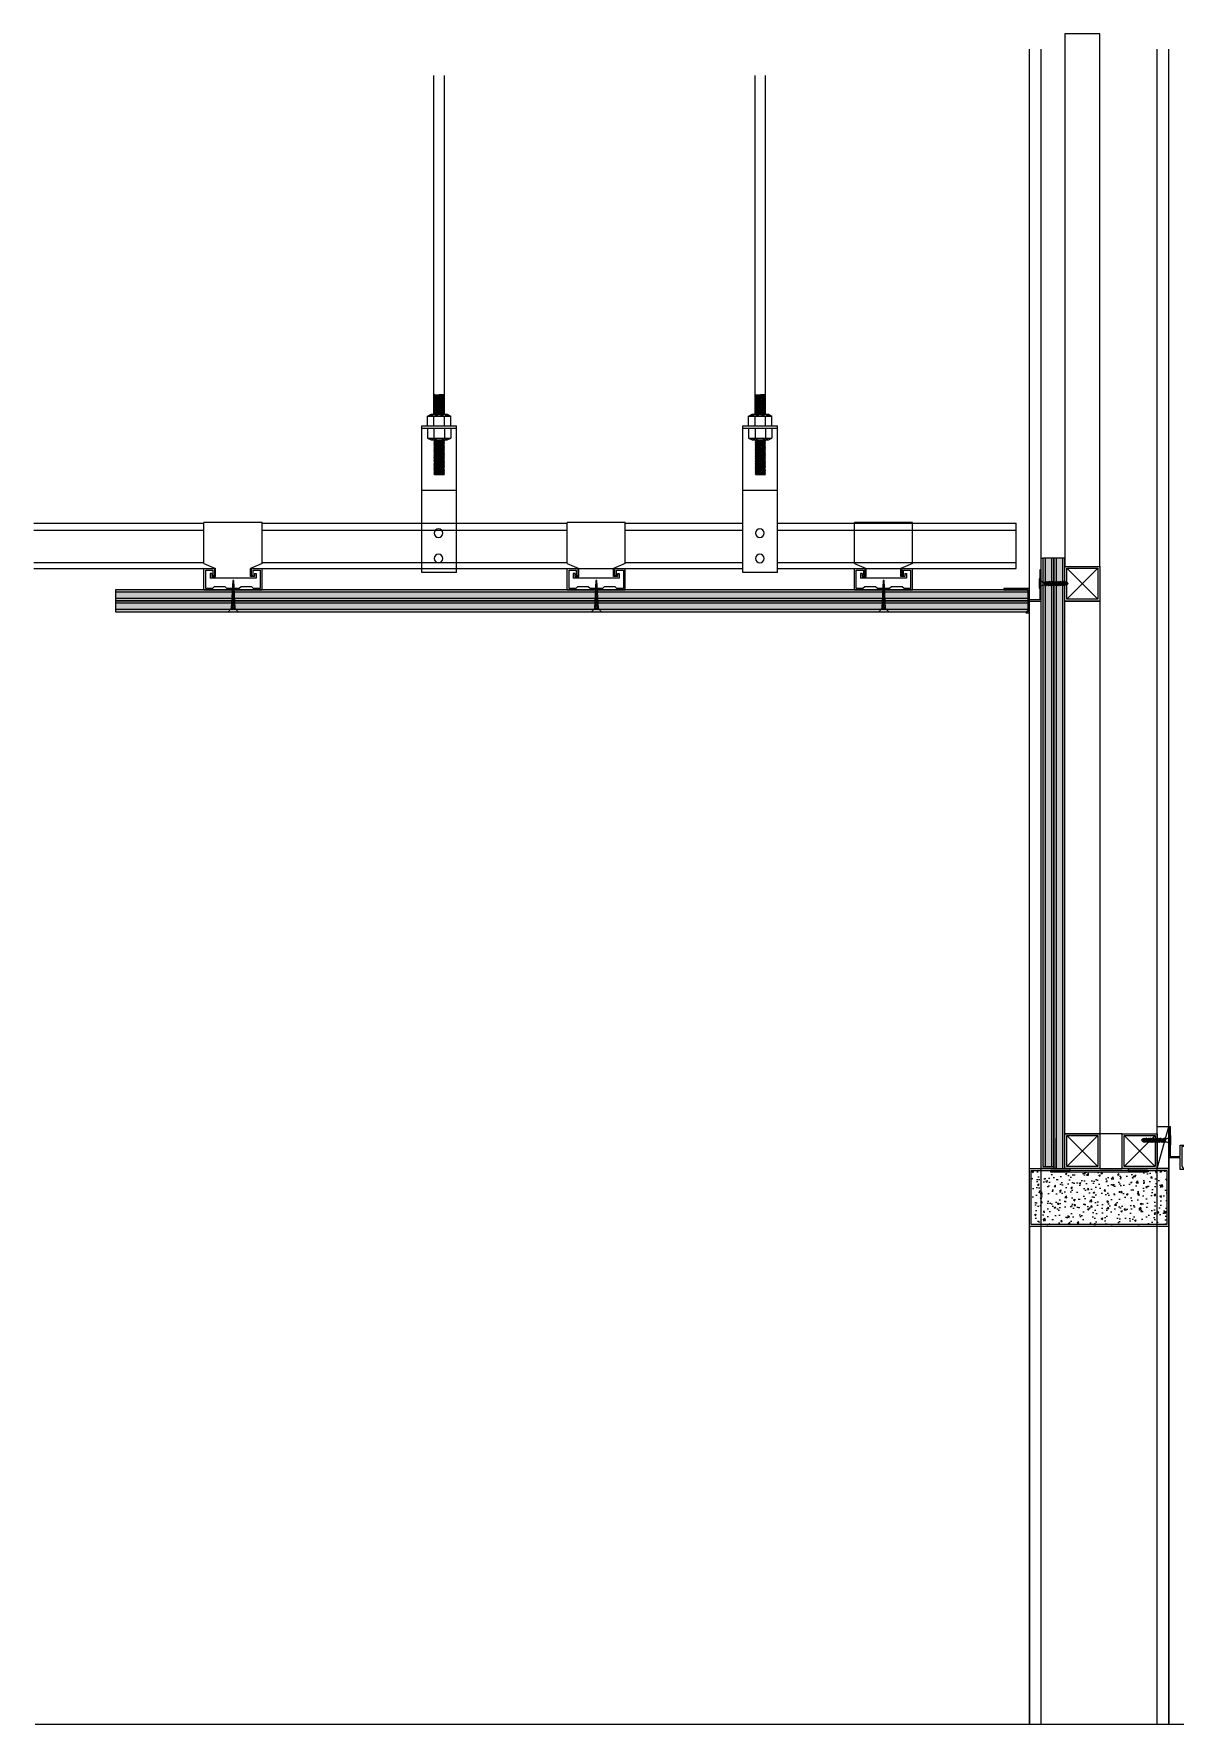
# Model space of a CAD drawing. Header units: millimetres. Extents: x -223175 to 287756, y -120611 to 352956.
# Drawn here: x 232868 to 233852, y 279592 to 281050 of the extents above; entities that cross this region are included whole.
import ezdxf

# ---------------------------------------------------------------- set-up
doc = ezdxf.new("R2010")
doc.units = ezdxf.units.MM
doc.header["$LTSCALE"] = 50
for name, color, linetype in [('DE-8', 8, 'Continuous'), ('DETAIL', 7, 'Continuous'), ('DETAIL-HAT', 252, 'Continuous'), ('f-steel', 4, 'Continuous'), ('I-F-WALL-FIN', 141, 'Continuous'), ('XREF1$0$CLNG-TEES', 4, 'Continuous')]:
    doc.layers.add(name, color=color, linetype=linetype)
doc.layers.add('Defpoint_ Grid Line_ 108', color=108, linetype='Continuous', plot=False)

# ---------------------------------------------------------------- blocks, each defined once
blk = doc.blocks.new('30X30')
at = {"layer": 'DETAIL', "color": 1}
for p, q in [((13.4, 13.4), (-13.4, -13.4)), ((-13.4, 13.4), (13.4, -13.4))]:
    blk.add_line(p, q, dxfattribs=at)
at = {"layer": 'DETAIL', "color": 4}
blk.add_lwpolyline([(15, -15), (-15, -15), (-15, 15), (15, 15)], close=True, dxfattribs=at)
at = {"layer": 'DETAIL', "color": 5}
blk.add_lwpolyline([(13.4, -13.4), (-13.4, -13.4), (-13.4, 13.4), (13.4, 13.4)], close=True, dxfattribs=at)
blk = doc.blocks.new('GYP - Metric3')
at = {"layer": 'DETAIL-HAT', "ltscale": 1.5}
h = blk.add_hatch(dxfattribs=at)
h.set_pattern_fill('AR-SAND', color=8, scale=4)
h.set_pattern_definition([(37.5, (0, 0), (-0.251973, 7.707295), [0, -6.08, 0, -6.8, 0, -6.5]), (7.5, (0, 0), (7.07911, 11.28858), [0, -3.28, 0, -5.48, 0, -2.1]), (-32.5, (-4.92, 0), (12.45657, 0.022636), [0, -2, 0, -7.2, 0, -9.4]), (-42.5, (-4.92, 0), (12.0245, 3.5107), [0, -1, 0, -4.72, 0, -5.4])])
h.paths.add_polyline_path([(0, 9.5), (786.8, 9.5), (786.8, 0), (0, 0)])
at = {"color": 0}
blk.add_lwpolyline([(0, 9.5), (786.8, 9.5), (786.8, 0), (0, 0)], close=True, dxfattribs=at)
at = {"layer": 'DETAIL-HAT'}
for p, q in [((0, 7.5), (786.8, 7.5)), ((0, 2), (786.8, 2))]:
    blk.add_line(p, q, dxfattribs=at)
blk = doc.blocks.new('A$C39A8373D')
at = {"layer": 'XREF1$0$CLNG-TEES', "color": 253}
for p, q in [((4.4, 11), (4.6, 8.6)), ((5.4, 8.4), (5.3, 11.2)), ((8.5, 8.4), (8.3, 11.2)), ((11.6, 8.4), (11.4, 11.2)), ((14.7, 8.4), (14.5, 11.2)), ((17.8, 8.4), (17.6, 11.2)), ((20.8, 8.4), (20.7, 11.2))]:
    blk.add_line(p, q, dxfattribs=at)
for points in [[(0, 13.8), (0, 5.8), (0.4, 5.8), (0.4, 13.8), (0, 13.8), (0.4, 13.8)], [(5.2, 11), (4.5, 11)], [(5.5, 8.6), (6.2, 8.6), (6.8, 11), (7, 8.6), (6.4, 8), (6.2, 8.6)], [(7.7, 8.6), (7, 8.6), (7.6, 11), (7.3, 11.6), (6.8, 11), (6.1, 11)], [(8.3, 11), (7.6, 11)], [(8.6, 8.6), (9.3, 8.6), (9.9, 11), (10.1, 8.6), (9.5, 8), (9.3, 8.6)], [(10.8, 8.6), (10.1, 8.6), (10.7, 11), (10.4, 11.6), (9.9, 11), (9.2, 11)], [(11.4, 11), (10.7, 11)], [(11.6, 8.6), (12.4, 8.6), (13, 11), (13.1, 8.6), (12.6, 8), (12.4, 8.6)], [(13.9, 8.6), (13.1, 8.6), (13.7, 11), (13.5, 11.6), (13, 11), (12.2, 11)], [(14.5, 11), (13.7, 11)], [(14.7, 8.6), (15.4, 8.6), (16, 11), (16.2, 8.6), (15.7, 8), (15.4, 8.6)], [(16.9, 8.6), (16.2, 8.6), (16.8, 11), (16.6, 11.6), (16, 11), (15.3, 11)], [(17.5, 11), (16.8, 11)], [(17.8, 8.6), (18.5, 8.6), (19.1, 11), (19.3, 8.6), (18.8, 8), (18.5, 8.6)], [(20, 8.6), (19.3, 8.6), (19.9, 11), (19.7, 11.6), (19.1, 11), (18.4, 11)], [(20.6, 11), (19.9, 11)], [(20.9, 8.6), (21.6, 8.6), (22.2, 11), (22.4, 8.6), (21.8, 8), (21.6, 8.6)], [(23.5, 8.6), (22.4, 8.6), (23, 11), (22.7, 11.6), (22.2, 11), (21.5, 11)]]:
    blk.add_lwpolyline(points, dxfattribs=at)
for points in [[(4.6, 8.6), (4.9, 7.8), (5.4, 8.4), (6.1, 11), (5.9, 11.8), (5.3, 11.2)], [(7.7, 8.6), (7.9, 7.8), (8.5, 8.4), (9.2, 11), (8.9, 11.8), (8.3, 11.2)], [(10.8, 8.6), (11, 7.8), (11.6, 8.4), (12.2, 11), (12, 11.8), (11.4, 11.2)], [(13.9, 8.6), (14.1, 7.8), (14.7, 8.4), (15.3, 11), (15.1, 11.8), (14.5, 11.2)], [(16.9, 8.6), (17.2, 7.8), (17.8, 8.4), (18.4, 11), (18.2, 11.8), (17.6, 11.2)], [(20, 8.6), (20.3, 7.8), (20.8, 8.4), (21.5, 11), (21.3, 11.8), (20.7, 11.2)], [(23, 11), (23.7, 11), (25, 9.8), (23.5, 8.6)]]:
    blk.add_lwpolyline(points, close=True, dxfattribs=at)
for centre, radius, start, end in [((4.4, 15.3), 4.29, 200.3404, 271.0651), ((4.4, 4.3), 4.3, 87.5769, 159.5733)]:
    blk.add_arc(centre, radius, start, end, dxfattribs=at)
blk = doc.blocks.new('A$C7B74687E')
at = {"layer": 'XREF1$0$CLNG-TEES'}
blk.add_lwpolyline([(19, -0.2), (22, -0.2), (22, 10), (32, 10), (32, 37), (30.8, 37), (30.8, 11.2), (22, 11.2), (22, 21), (0, 21), (0, 19.8), (20.8, 19.8), (20.8, 2.8), (19, -0.2)], dxfattribs=at)
blk.add_blockref('A$C39A8373D', (30.4, 15.3), dxfattribs=at)
blk = doc.blocks.new('YTETYYYY')
at = {"layer": 'DE-8'}
for p, q in [((-1.8, 2.8), (1.8, 2.8)), ((-1.7, 2.9), (1.7, 2.9))]:
    blk.add_line(p, q, dxfattribs=at)
at = {"layer": 'DE-8', "linetype": 'Continuous'}
blk.add_lwpolyline([(-4.3, 0), (4.3, 0), (1.7, 2.8), (0.4, 26.9), (-0.4, 26.9), (-1.7, 2.8)], close=True, dxfattribs=at)
at = {"layer": 'DE-8'}
for centre, radius, start, end in [((1.6, 11.6), 4.16, 98.3874, 129.9264), ((1.6, 11.1), 4.16, 98.0046, 130.4514), ((1.6, 12.9), 4.16, 99.4364, 128.5115), ((1.6, 13.4), 5.41, 98.2925, 117.2127), ((1.6, 13.4), 4.16, 99.8202, 128.0024), ((1.6, 13.4), 7.16, 97.0532, 109.2736), ((1.6, 13.4), 5.91, 98.2925, 114.4007), ((1.6, 13.4), 7.66, 97.0532, 107.7314), ((1.6, 13.4), 9.41, 96.1386, 103.6977), ((1.6, 13.4), 8.91, 96.3018, 104.6796), ((1.6, 13.4), 11.2, 95.6826, 100.9801), ((1.6, 13.4), 10.7, 95.7976, 101.6621), ((1.6, 1.3), 4.16, 90.3693, 142.2372), ((1.6, 0.8), 4.16, 89.9874, 142.9158), ((1.6, 3), 4.16, 91.7355, 139.8976), ((1.6, 2.5), 4.16, 91.354, 140.538), ((1.6, 4.8), 4.16, 93.121, 137.647), ((1.6, 4.3), 4.16, 92.7396, 138.2554), ((1.6, 6.6), 4.16, 94.5062, 135.5005), ((1.6, 6.1), 4.16, 94.1248, 136.0821), ((1.6, 8.3), 4.16, 95.8118, 133.5593), ((1.6, 7.8), 4.16, 95.4301, 134.1192), ((1.6, 10), 4.16, 97.1388, 131.6574), ((1.6, 9.5), 4.16, 96.7566, 132.1983), ((1.6, -0.4), 4.16, 89.5054, 127.9517), ((1.6, -0.9), 4.16, 88.9012, 114.9715)]:
    blk.add_arc(centre, radius, start, end, dxfattribs=at)
blk = doc.blocks.new('G$CD9A0BA59')
at = {"layer": 'f-steel', "color": 251}
for p, q in [((216.1, 170.3), (216.1, 462.5)), ((225.1, 170.3), (225.1, 462.5)), ((492.9, 170.3), (492.9, 462.5)), ((501.9, 170.3), (501.9, 462.5)), ((216.8, 186.8), (216.1, 187.5)), ((216.1, 187.5), (225.1, 186.8)), ((216.1, 186), (216.8, 186.8)), ((216.8, 185.3), (216.1, 186)), ((216.1, 186), (225.1, 185.3)), ((216.1, 184.5), (216.8, 185.3)), ((216.8, 183.8), (216.1, 184.5)), ((216.1, 184.5), (225.1, 183.8)), ((216.1, 183), (216.8, 183.8)), ((216.8, 182.3), (216.1, 183)), ((216.1, 183), (225.1, 182.3)), ((216.1, 181.5), (216.8, 182.3)), ((216.8, 180.8), (216.1, 181.5)), ((216.1, 181.5), (225.1, 180.8)), ((216.1, 180), (216.8, 180.8)), ((216.8, 179.3), (216.1, 180)), ((216.1, 180), (225.1, 179.3)), ((216.1, 178.5), (216.8, 179.3)), ((216.8, 177.8), (216.1, 178.5)), ((216.1, 178.5), (225.1, 177.8)), ((216.1, 177), (216.8, 177.8)), ((216.8, 176.3), (216.1, 177)), ((216.1, 177), (225.1, 176.3)), ((216.1, 175.5), (216.8, 176.3)), ((216.8, 174.8), (216.1, 175.5)), ((216.1, 175.5), (225.1, 174.8)), ((216.8, 186.8), (224.3, 186)), ((216.8, 185.3), (224.3, 184.5)), ((216.8, 183.8), (224.3, 183)), ((216.8, 182.3), (224.3, 181.5)), ((216.8, 180.8), (224.3, 180)), ((216.8, 179.3), (224.3, 178.5)), ((216.8, 177.8), (224.3, 177)), ((216.8, 176.3), (224.3, 175.5)), ((224.3, 187.5), (225.1, 186.8)), ((225.1, 186.8), (224.3, 186)), ((224.3, 186), (225.1, 185.3)), ((225.1, 185.3), (224.3, 184.5)), ((224.3, 184.5), (225.1, 183.8)), ((225.1, 183.8), (224.3, 183)), ((224.3, 183), (225.1, 182.3)), ((225.1, 182.3), (224.3, 181.5)), ((224.3, 181.5), (225.1, 180.8)), ((225.1, 180.8), (224.3, 180)), ((224.3, 180), (225.1, 179.3)), ((225.1, 179.3), (224.3, 178.5)), ((224.3, 178.5), (225.1, 177.8)), ((225.1, 177.8), (224.3, 177)), ((224.3, 177), (225.1, 176.3)), ((225.1, 176.3), (224.3, 175.5)), ((224.3, 175.5), (225.1, 174.8)), ((493.7, 186.8), (492.9, 187.5)), ((492.9, 187.5), (501.9, 186.8)), ((492.9, 186), (493.7, 186.8)), ((493.7, 185.3), (492.9, 186)), ((492.9, 186), (501.9, 185.3)), ((492.9, 184.5), (493.7, 185.3)), ((493.7, 183.8), (492.9, 184.5)), ((492.9, 184.5), (501.9, 183.8)), ((492.9, 183), (493.7, 183.8)), ((493.7, 182.3), (492.9, 183)), ((492.9, 183), (501.9, 182.3)), ((492.9, 181.5), (493.7, 182.3)), ((493.7, 180.8), (492.9, 181.5)), ((492.9, 181.5), (501.9, 180.8)), ((492.9, 180), (493.7, 180.8)), ((493.7, 179.3), (492.9, 180)), ((492.9, 180), (501.9, 179.3)), ((492.9, 178.5), (493.7, 179.3)), ((493.7, 177.8), (492.9, 178.5)), ((492.9, 178.5), (501.9, 177.8)), ((492.9, 177), (493.7, 177.8)), ((493.7, 176.3), (492.9, 177)), ((492.9, 177), (501.9, 176.3)), ((492.9, 175.5), (493.7, 176.3)), ((493.7, 174.8), (492.9, 175.5)), ((492.9, 175.5), (501.9, 174.8)), ((493.7, 186.8), (501.2, 186)), ((493.7, 185.3), (501.2, 184.5)), ((493.7, 183.8), (501.2, 183)), ((493.7, 182.3), (501.2, 181.5)), ((493.7, 180.8), (501.2, 180)), ((493.7, 179.3), (501.2, 178.5)), ((493.7, 177.8), (501.2, 177)), ((493.7, 176.3), (501.2, 175.5)), ((501.2, 187.5), (501.9, 186.8)), ((501.9, 186.8), (501.2, 186)), ((501.2, 186), (501.9, 185.3)), ((501.9, 185.3), (501.2, 184.5)), ((501.2, 184.5), (501.9, 183.8)), ((501.9, 183.8), (501.2, 183)), ((501.2, 183), (501.9, 182.3)), ((501.9, 182.3), (501.2, 181.5)), ((501.2, 181.5), (501.9, 180.8)), ((501.9, 180.8), (501.2, 180)), ((501.2, 180), (501.9, 179.3)), ((501.9, 179.3), (501.2, 178.5)), ((501.2, 178.5), (501.9, 177.8)), ((501.9, 177.8), (501.2, 177)), ((501.2, 177), (501.9, 176.3)), ((501.9, 176.3), (501.2, 175.5)), ((501.2, 175.5), (501.9, 174.8)), ((213.6, 170.3), (210.6, 168.8)), ((230.6, 168.8), (210.6, 168.8)), ((210.6, 160.3), (210.6, 168.8)), ((227.6, 170.3), (213.6, 170.3)), ((216.1, 174), (216.8, 174.8)), ((216.8, 173.3), (216.1, 174)), ((216.1, 174), (225.1, 173.3)), ((216.1, 172.5), (216.8, 173.3)), ((216.8, 171.8), (216.1, 172.5)), ((216.1, 172.5), (225.1, 171.8)), ((216.1, 171), (216.8, 171.8)), ((216.8, 170.3), (216.1, 171)), ((216.1, 171), (223.6, 170.3)), ((216.1, 160.3), (216.1, 168.8)), ((216.8, 174.8), (224.3, 174)), ((216.8, 173.3), (224.3, 172.5)), ((216.8, 171.8), (224.3, 171)), ((225.1, 174.8), (224.3, 174)), ((224.3, 174), (225.1, 173.3)), ((225.1, 173.3), (224.3, 172.5)), ((224.3, 172.5), (225.1, 171.8)), ((225.1, 171.8), (224.3, 171)), ((224.3, 171), (225.1, 170.3)), ((225.1, 160.3), (225.1, 168.8)), ((230.6, 168.8), (227.6, 170.3)), ((230.6, 160.3), (230.6, 168.8)), ((490.4, 170.3), (487.4, 168.8)), ((507.4, 168.8), (487.4, 168.8)), ((487.4, 160.3), (487.4, 168.8)), ((504.4, 170.3), (490.4, 170.3)), ((492.9, 174), (493.7, 174.8)), ((493.7, 173.3), (492.9, 174)), ((492.9, 174), (501.9, 173.3)), ((492.9, 172.5), (493.7, 173.3)), ((493.7, 171.8), (492.9, 172.5)), ((492.9, 172.5), (501.9, 171.8)), ((492.9, 171), (493.7, 171.8)), ((493.7, 170.3), (492.9, 171)), ((492.9, 171), (500.4, 170.3)), ((492.9, 160.3), (492.9, 168.8)), ((493.7, 174.8), (501.2, 174)), ((493.7, 173.3), (501.2, 172.5)), ((493.7, 171.8), (501.2, 171)), ((501.9, 174.8), (501.2, 174)), ((501.2, 174), (501.9, 173.3)), ((501.9, 173.3), (501.2, 172.5)), ((501.2, 172.5), (501.9, 171.8)), ((501.9, 171.8), (501.2, 171)), ((501.2, 171), (501.9, 170.3)), ((501.9, 160.3), (501.9, 168.8)), ((507.4, 168.8), (504.4, 170.3)), ((507.4, 160.3), (507.4, 168.8)), ((205.6, 33.8), (205.6, 160.3)), ((235.6, 160.3), (205.6, 160.3)), ((235.6, 158.3), (205.6, 158.3)), ((210.6, 158.3), (210.6, 149.8)), ((230.6, 149.8), (210.6, 149.8)), ((213.6, 148.3), (210.6, 149.8)), ((227.6, 148.3), (213.6, 148.3)), ((216.1, 158.3), (216.1, 149.8)), ((216.8, 147.5), (216.1, 148.3)), ((216.1, 146.8), (216.8, 147.5)), ((225.1, 146), (216.1, 146.8)), ((216.8, 146), (216.1, 146.8)), ((216.1, 145.3), (216.8, 146)), ((224.3, 146.8), (216.8, 147.5)), ((224.3, 145.3), (216.8, 146)), ((225.1, 147.5), (217.6, 148.3)), ((224.3, 148.3), (225.1, 147.5)), ((225.1, 147.5), (224.3, 146.8)), ((224.3, 146.8), (225.1, 146)), ((225.1, 146), (224.3, 145.3)), ((225.1, 158.3), (225.1, 149.8)), ((230.6, 149.8), (227.6, 148.3)), ((230.6, 158.3), (230.6, 149.8)), ((235.6, 33.8), (235.6, 160.3)), ((482.4, 33.8), (482.4, 160.3)), ((512.4, 160.3), (482.4, 160.3)), ((512.4, 158.3), (482.4, 158.3)), ((487.4, 158.3), (487.4, 149.8)), ((507.4, 149.8), (487.4, 149.8)), ((490.4, 148.3), (487.4, 149.8)), ((504.4, 148.3), (490.4, 148.3)), ((492.9, 158.3), (492.9, 149.8)), ((493.7, 147.5), (492.9, 148.3)), ((492.9, 146.8), (493.7, 147.5)), ((501.9, 146), (492.9, 146.8)), ((493.7, 146), (492.9, 146.8)), ((492.9, 145.3), (493.7, 146)), ((501.2, 146.8), (493.7, 147.5)), ((501.2, 145.3), (493.7, 146)), ((501.9, 147.5), (494.4, 148.3)), ((501.2, 148.3), (501.9, 147.5)), ((501.9, 147.5), (501.2, 146.8)), ((501.2, 146.8), (501.9, 146)), ((501.9, 146), (501.2, 145.3)), ((501.9, 158.3), (501.9, 149.8)), ((507.4, 149.8), (504.4, 148.3)), ((507.4, 158.3), (507.4, 149.8)), ((512.4, 33.8), (512.4, 160.3)), ((205.6, 33.8), (205.6, 140.7)), ((225.1, 144.5), (216.1, 145.3)), ((216.8, 144.5), (216.1, 145.3)), ((216.1, 143.8), (216.8, 144.5)), ((225.1, 143), (216.1, 143.8)), ((216.8, 143), (216.1, 143.8)), ((216.1, 142.3), (216.8, 143)), ((225.1, 141.5), (216.1, 142.3)), ((216.8, 141.5), (216.1, 142.3)), ((216.1, 140.8), (216.8, 141.5)), ((225.1, 140), (216.1, 140.8)), ((216.8, 140), (216.1, 140.8)), ((216.1, 139.3), (216.8, 140)), ((225.1, 138.5), (216.1, 139.3)), ((216.8, 138.5), (216.1, 139.3)), ((216.1, 137.8), (216.8, 138.5)), ((225.1, 137), (216.1, 137.8)), ((216.8, 137), (216.1, 137.8)), ((216.1, 136.3), (216.8, 137)), ((225.1, 135.5), (216.1, 136.3)), ((216.8, 135.5), (216.1, 136.3)), ((216.1, 134.8), (216.8, 135.5)), ((216.8, 134), (216.1, 134.8)), ((225.1, 134), (216.1, 134.8)), ((216.1, 133.3), (216.8, 134)), ((225.1, 132.5), (216.1, 133.3)), ((216.8, 132.5), (216.1, 133.3)), ((216.1, 131.8), (216.8, 132.5)), ((225.1, 131), (216.1, 131.8)), ((216.8, 131), (216.1, 131.8)), ((224.3, 143.8), (216.8, 144.5)), ((224.3, 142.3), (216.8, 143)), ((224.3, 140.8), (216.8, 141.5)), ((224.3, 139.3), (216.8, 140)), ((224.3, 137.8), (216.8, 138.5)), ((224.3, 136.3), (216.8, 137)), ((224.3, 134.8), (216.8, 135.5)), ((224.3, 133.3), (216.8, 134)), ((224.3, 131.8), (216.8, 132.5)), ((224.3, 145.3), (225.1, 144.5)), ((225.1, 144.5), (224.3, 143.8)), ((224.3, 143.8), (225.1, 143)), ((225.1, 143), (224.3, 142.3)), ((224.3, 142.3), (225.1, 141.5)), ((225.1, 141.5), (224.3, 140.8)), ((224.3, 140.8), (225.1, 140)), ((225.1, 140), (224.3, 139.3)), ((224.3, 139.3), (225.1, 138.5)), ((225.1, 138.5), (224.3, 137.8)), ((224.3, 137.8), (225.1, 137)), ((225.1, 137), (224.3, 136.3)), ((224.3, 136.3), (225.1, 135.5)), ((225.1, 135.5), (224.3, 134.8)), ((224.3, 134.8), (225.1, 134)), ((225.1, 134), (224.3, 133.3)), ((224.3, 133.3), (225.1, 132.5)), ((225.1, 132.5), (224.3, 131.8)), ((224.3, 131.8), (225.1, 131)), ((235.6, 33.8), (235.6, 140.7)), ((482.4, 33.8), (482.4, 140.7)), ((501.9, 144.5), (492.9, 145.3)), ((493.7, 144.5), (492.9, 145.3)), ((492.9, 143.8), (493.7, 144.5)), ((501.9, 143), (492.9, 143.8)), ((493.7, 143), (492.9, 143.8)), ((492.9, 142.3), (493.7, 143)), ((501.9, 141.5), (492.9, 142.3)), ((493.7, 141.5), (492.9, 142.3)), ((492.9, 140.8), (493.7, 141.5)), ((501.9, 140), (492.9, 140.8)), ((493.7, 140), (492.9, 140.8)), ((492.9, 139.3), (493.7, 140)), ((501.9, 138.5), (492.9, 139.3)), ((493.7, 138.5), (492.9, 139.3)), ((492.9, 137.8), (493.7, 138.5)), ((501.9, 137), (492.9, 137.8)), ((493.7, 137), (492.9, 137.8)), ((492.9, 136.3), (493.7, 137)), ((501.9, 135.5), (492.9, 136.3)), ((493.7, 135.5), (492.9, 136.3)), ((492.9, 134.8), (493.7, 135.5)), ((493.7, 134), (492.9, 134.8)), ((501.9, 134), (492.9, 134.8)), ((492.9, 133.3), (493.7, 134)), ((501.9, 132.5), (492.9, 133.3)), ((493.7, 132.5), (492.9, 133.3)), ((492.9, 131.8), (493.7, 132.5)), ((501.9, 131), (492.9, 131.8)), ((493.7, 131), (492.9, 131.8)), ((501.2, 143.8), (493.7, 144.5)), ((501.2, 142.3), (493.7, 143)), ((501.2, 140.8), (493.7, 141.5)), ((501.2, 139.3), (493.7, 140)), ((501.2, 137.8), (493.7, 138.5)), ((501.2, 136.3), (493.7, 137)), ((501.2, 134.8), (493.7, 135.5)), ((501.2, 133.3), (493.7, 134)), ((501.2, 131.8), (493.7, 132.5)), ((501.2, 145.3), (501.9, 144.5)), ((501.9, 144.5), (501.2, 143.8)), ((501.2, 143.8), (501.9, 143)), ((501.9, 143), (501.2, 142.3)), ((501.2, 142.3), (501.9, 141.5)), ((501.9, 141.5), (501.2, 140.8)), ((501.2, 140.8), (501.9, 140)), ((501.9, 140), (501.2, 139.3)), ((501.2, 139.3), (501.9, 138.5)), ((501.9, 138.5), (501.2, 137.8)), ((501.2, 137.8), (501.9, 137)), ((501.9, 137), (501.2, 136.3)), ((501.2, 136.3), (501.9, 135.5)), ((501.9, 135.5), (501.2, 134.8)), ((501.2, 134.8), (501.9, 134)), ((501.9, 134), (501.2, 133.3)), ((501.2, 133.3), (501.9, 132.5)), ((501.9, 132.5), (501.2, 131.8)), ((501.2, 131.8), (501.9, 131)), ((512.4, 33.8), (512.4, 140.7)), ((216.1, 130.3), (216.8, 131)), ((225.1, 129.5), (216.1, 130.3)), ((216.8, 129.5), (216.1, 130.3)), ((216.1, 128.8), (216.8, 129.5)), ((225.1, 128), (216.1, 128.8)), ((216.8, 128), (216.1, 128.8)), ((216.1, 127.3), (216.8, 128)), ((225.1, 126.5), (216.1, 127.3)), ((216.8, 126.5), (216.1, 127.3)), ((216.1, 125.8), (216.8, 126.5)), ((225.1, 125), (216.1, 125.8)), ((216.8, 125), (216.1, 125.8)), ((216.1, 124.3), (216.8, 125)), ((225.1, 123.5), (216.1, 124.3)), ((216.8, 123.5), (216.1, 124.3)), ((216.1, 122.8), (216.8, 123.5)), ((225.1, 122), (216.1, 122.8)), ((216.8, 122), (216.1, 122.8)), ((216.1, 121.3), (216.8, 122)), ((225.1, 120.5), (216.1, 121.3)), ((216.8, 120.5), (216.1, 121.3)), ((216.1, 119.8), (216.8, 120.5)), ((225.1, 119), (216.1, 119.8)), ((216.8, 119), (216.1, 119.8)), ((216.1, 118.3), (216.8, 119)), ((224.3, 118.3), (216.1, 118.3)), ((224.3, 130.3), (216.8, 131)), ((224.3, 128.8), (216.8, 129.5)), ((224.3, 127.3), (216.8, 128)), ((224.3, 125.8), (216.8, 126.5)), ((224.3, 124.3), (216.8, 125)), ((224.3, 122.8), (216.8, 123.5)), ((224.3, 121.3), (216.8, 122)), ((224.3, 119.8), (216.8, 120.5)), ((224.3, 118.3), (216.8, 119)), ((225.1, 131), (224.3, 130.3)), ((224.3, 130.3), (225.1, 129.5)), ((225.1, 129.5), (224.3, 128.8)), ((224.3, 128.8), (225.1, 128)), ((225.1, 128), (224.3, 127.3)), ((224.3, 127.3), (225.1, 126.5)), ((225.1, 126.5), (224.3, 125.8)), ((224.3, 125.8), (225.1, 125)), ((225.1, 125), (224.3, 124.3)), ((224.3, 124.3), (225.1, 123.5)), ((225.1, 123.5), (224.3, 122.8)), ((224.3, 122.8), (225.1, 122)), ((225.1, 122), (224.3, 121.3)), ((224.3, 121.3), (225.1, 120.5)), ((225.1, 120.5), (224.3, 119.8)), ((224.3, 119.8), (225.1, 119)), ((225.1, 119), (224.3, 118.3)), ((492.9, 130.3), (493.7, 131)), ((501.9, 129.5), (492.9, 130.3)), ((493.7, 129.5), (492.9, 130.3)), ((492.9, 128.8), (493.7, 129.5)), ((501.9, 128), (492.9, 128.8)), ((493.7, 128), (492.9, 128.8)), ((492.9, 127.3), (493.7, 128)), ((501.9, 126.5), (492.9, 127.3)), ((493.7, 126.5), (492.9, 127.3)), ((492.9, 125.8), (493.7, 126.5)), ((501.9, 125), (492.9, 125.8)), ((493.7, 125), (492.9, 125.8)), ((492.9, 124.3), (493.7, 125)), ((501.9, 123.5), (492.9, 124.3)), ((493.7, 123.5), (492.9, 124.3)), ((492.9, 122.8), (493.7, 123.5)), ((501.9, 122), (492.9, 122.8)), ((493.7, 122), (492.9, 122.8)), ((492.9, 121.3), (493.7, 122)), ((501.9, 120.5), (492.9, 121.3)), ((493.7, 120.5), (492.9, 121.3)), ((492.9, 119.8), (493.7, 120.5)), ((501.9, 119), (492.9, 119.8)), ((493.7, 119), (492.9, 119.8)), ((492.9, 118.3), (493.7, 119)), ((501.2, 118.3), (492.9, 118.3)), ((501.2, 130.3), (493.7, 131)), ((501.2, 128.8), (493.7, 129.5)), ((501.2, 127.3), (493.7, 128)), ((501.2, 125.8), (493.7, 126.5)), ((501.2, 124.3), (493.7, 125)), ((501.2, 122.8), (493.7, 123.5)), ((501.2, 121.3), (493.7, 122)), ((501.2, 119.8), (493.7, 120.5)), ((501.2, 118.3), (493.7, 119)), ((501.9, 131), (501.2, 130.3)), ((501.2, 130.3), (501.9, 129.5)), ((501.9, 129.5), (501.2, 128.8)), ((501.2, 128.8), (501.9, 128)), ((501.9, 128), (501.2, 127.3)), ((501.2, 127.3), (501.9, 126.5)), ((501.9, 126.5), (501.2, 125.8)), ((501.2, 125.8), (501.9, 125)), ((501.9, 125), (501.2, 124.3)), ((501.2, 124.3), (501.9, 123.5)), ((501.9, 123.5), (501.2, 122.8)), ((501.2, 122.8), (501.9, 122)), ((501.9, 122), (501.2, 121.3)), ((501.2, 121.3), (501.9, 120.5)), ((501.9, 120.5), (501.2, 119.8)), ((501.2, 119.8), (501.9, 119)), ((501.9, 119), (501.2, 118.3)), ((235.6, 104.8), (205.6, 104.8)), ((235.6, 104.8), (205.6, 104.8)), ((512.4, 104.8), (482.4, 104.8)), ((512.4, 104.8), (482.4, 104.8)), ((205.6, 76.4), (0, 76.4)), ((89.4, 77), (139.4, 77)), ((89.4, 41.6), (89.4, 77)), ((139.4, 41.6), (139.4, 77)), ((337, 76.4), (235.6, 76.4)), ((337, 77), (387, 77)), ((337, 41.6), (337, 77)), ((387, 41.6), (387, 77)), ((650.1, 76.4), (387, 76.4)), ((650.1, 77), (700.1, 77)), ((650.1, 41.6), (650.1, 77)), ((700.1, 41.6), (700.1, 77)), ((846.8, 76.4), (700.1, 76.4)), ((205.6, 70.4), (0, 70.4)), ((337, 70.4), (235.6, 70.4)), ((650.1, 70.4), (387, 70.4)), ((846.8, 70.4), (700.1, 70.4)), ((205.6, 42.4), (0, 42.4)), ((205.6, 37.4), (0, 37.4)), ((89.4, 41.6), (99.4, 37.4)), ((89.4, 19), (89.4, 37.4)), ((94.5, 33), (94.5, 28.9)), ((96, 33), (94.5, 33)), ((96, 33), (96, 30.4)), ((96, 30.4), (99.4, 30.4)), ((99.4, 30.4), (99.4, 37.4)), ((139.4, 41.6), (129.4, 37.4)), ((129.4, 30.4), (129.4, 37.4)), ((132.7, 30.4), (129.4, 30.4)), ((132.7, 33), (132.7, 30.4)), ((132.7, 33), (134.2, 33)), ((134.2, 33), (134.2, 28.9)), ((139.4, 19), (139.4, 37.4)), ((205.6, 33.8), (235.6, 33.8)), ((337, 42.4), (235.6, 42.4)), ((659.3, 37.4), (235.6, 37.4)), ((337, 41.6), (347, 37.4)), ((337, 19), (337, 37.4)), ((342.1, 33), (342.1, 28.9)), ((343.6, 33), (342.1, 33)), ((343.6, 33), (343.6, 30.4)), ((343.6, 30.4), (347, 30.4)), ((347, 30.4), (347, 37.4)), ((387, 41.6), (377, 37.4)), ((377, 30.4), (377, 37.4)), ((380.3, 30.4), (377, 30.4)), ((380.3, 33), (380.3, 30.4)), ((380.3, 33), (381.8, 33)), ((381.8, 33), (381.8, 28.9)), ((650.1, 42.4), (387, 42.4)), ((387, 19), (387, 37.4)), ((482.4, 33.8), (512.4, 33.8)), ((650.1, 41.6), (660.1, 37.4)), ((650.1, 19), (650.1, 37.4)), ((655.2, 33), (655.2, 28.9)), ((656.7, 33), (655.2, 33)), ((656.7, 33), (656.7, 30.4)), ((656.7, 30.4), (660.1, 30.4)), ((660.1, 30.4), (660.1, 37.4)), ((700.1, 41.6), (690.1, 37.4)), ((690.1, 30.4), (690.1, 37.4)), ((693.4, 30.4), (690.1, 30.4)), ((846.8, 37.4), (690.8, 37.4)), ((693.4, 33), (693.4, 30.4)), ((693.4, 33), (694.9, 33)), ((694.9, 33), (694.9, 28.9)), ((846.8, 42.4), (700.1, 42.4)), ((700.1, 19), (700.1, 37.4)), ((94.5, 28.9), (134.2, 28.9)), ((342.1, 28.9), (381.8, 28.9)), ((655.2, 28.9), (694.9, 28.9))]:
    blk.add_line(p, q, dxfattribs=at)
for points in [[(0, 37.4), (0, 76.4)], [(98.6, 37.4), (98.6, 31.4), (97, 31.4), (97, 35.8), (91, 35.8), (91, 20), (96.6, 20), (98.2, 21.6), (107.5, 21.6), (109.1, 20), (119.6, 20), (121.2, 21.6), (130.5, 21.6), (132.1, 20), (137.8, 20), (137.8, 35.8), (131.7, 35.8), (131.7, 31.4), (130.1, 31.4), (130.1, 37.4)], [(346.2, 37.4), (346.2, 31.4), (344.6, 31.4), (344.6, 35.8), (338.6, 35.8), (338.6, 20), (344.2, 20), (345.8, 21.6), (355.1, 21.6), (356.7, 20), (367.2, 20), (368.8, 21.6), (378.1, 21.6), (379.7, 20), (385.4, 20), (385.4, 35.8), (379.3, 35.8), (379.3, 31.4), (377.7, 31.4), (377.7, 37.4)], [(659.3, 37.4), (659.3, 31.4), (657.7, 31.4), (657.7, 35.8), (651.7, 35.8), (651.7, 20), (657.3, 20), (658.9, 21.6), (668.2, 21.6), (669.8, 20), (680.3, 20), (681.9, 21.6), (691.2, 21.6), (692.8, 20), (698.5, 20), (698.5, 35.8), (692.4, 35.8), (692.4, 31.4), (690.8, 31.4), (690.8, 37.4)], [(139.4, 19), (89.4, 19)], [(387, 19), (337, 19), (337, 19)], [(700.1, 19), (650.1, 19), (650.1, 19)]]:
    blk.add_lwpolyline(points, dxfattribs=at)
for centre in [(221, 67.8), (497.9, 67.8), (221, 46), (497.9, 46)]:
    blk.add_circle(centre, 3.65, dxfattribs=at)
for centre, start, end in [((211.6, 176.3), 270, 306.8699), ((220.6, 176.3), 233.1301, 306.8699), ((229.6, 176.3), 233.1301, 270), ((488.4, 176.3), 270, 306.8699), ((497.4, 176.3), 233.1301, 306.8699), ((506.4, 176.3), 233.1301, 270), ((211.6, 142.3), 53.1301, 90), ((220.6, 142.3), 53.1301, 126.8699), ((229.6, 142.3), 90, 126.8699), ((488.4, 142.3), 53.1301, 90), ((497.4, 142.3), 53.1301, 126.8699), ((506.4, 142.3), 90, 126.8699)]:
    blk.add_arc(centre, 7.5, start, end, dxfattribs=at)
at = {"color": 0, "xscale": -1}
for p in [(114.2, 0), (361.8, 0), (674.9, 0)]:
    blk.add_blockref('YTETYYYY', p, dxfattribs=at)
blk = doc.blocks.new('*U2553')
at = {"layer": 'DETAIL-HAT', "ltscale": 1.5}
h = blk.add_hatch(dxfattribs=at)
h.set_pattern_fill('AR-SAND', color=8, scale=4)
h.set_pattern_definition([(37.5, (358.605, -3), (-0.25197, 7.7073), [0, -6.08, 0, -6.8, 0, -6.5]), (7.5, (358.605, -3), (7.0791, 11.28858), [0, -3.28, 0, -5.48, 0, -2.1]), (327.5, (353.685, -3), (12.45657, 0.02264), [0, -2, 0, -7.2, 0, -9.4]), (317.5, (353.685, -3), (12.0245, 3.5107), [0, -1, 0, -4.72, 0, -5.4])])
h.paths.add_polyline_path([(0, 9.5), (526.3, 9.5), (526.3, 0), (0, 0)])
at = {"color": 0}
blk.add_lwpolyline([(0, 9.5), (526.3, 9.5), (526.3, 0), (0, 0)], close=True, dxfattribs=at)
at = {"layer": 'DETAIL-HAT'}
for p, q in [((0, 7.5), (526.3, 7.5)), ((0, 2), (526.3, 2))]:
    blk.add_line(p, q, dxfattribs=at)
blk = doc.blocks.new('*U2557')
at = {"layer": 'DETAIL-HAT', "ltscale": 1.5}
h = blk.add_hatch(dxfattribs=at)
h.set_pattern_fill('AR-SAND', color=8, scale=4)
h.set_pattern_definition([(37.5, (358.605, -3), (-0.25197, 7.7073), [0, -6.08, 0, -6.8, 0, -6.5]), (7.5, (358.605, -3), (7.0791, 11.28858), [0, -3.28, 0, -5.48, 0, -2.1]), (327.5, (353.685, -3), (12.45657, 0.02264), [0, -2, 0, -7.2, 0, -9.4]), (317.5, (353.685, -3), (12.0245, 3.5107), [0, -1, 0, -4.72, 0, -5.4])])
h.paths.add_polyline_path([(0, 9.5), (524.7, 9.5), (524.7, 0), (0, 0)])
at = {"color": 0}
blk.add_lwpolyline([(0, 9.5), (524.7, 9.5), (524.7, 0), (0, 0)], close=True, dxfattribs=at)
at = {"layer": 'DETAIL-HAT'}
for p, q in [((0, 7.5), (524.7, 7.5)), ((0, 2), (524.7, 2))]:
    blk.add_line(p, q, dxfattribs=at)

msp = doc.modelspace()

# ---------------------------------------------------------------- hatches: boundary and pattern name
at = {"layer": 'I-F-WALL-FIN'}
h = msp.add_hatch(dxfattribs=at)
h.set_pattern_fill('AR-CONC', color=8, scale=2)
h.set_pattern_definition([(50, (0, 0), (14.34520365, -1.2550427), [1.5, -16.5]), (355, (0, 0), (-2.7750267, 15.0438427), [1.2, -13.2]), (100.4514445, (1.195, -0.105), (11.57017693, 13.7887998), [1.27480384, -14.02284224]), (46.1842, (0, 4), (21.3448266, -3.3103856), [2.25, -24.75]), (96.6356355, (1.779, 3.724), (18.6932389, 19.482372), [1.9122068, -21.0342752]), (351.184164, (0, 4), (18.6932389, 19.482372), [1.8, -19.8]), (21, (2, 3), (11.93814104, -8.0523778), [1.5, -16.5]), (326, (2, 3), (4.86630664, 14.5030009), [1.2, -13.2]), (71.4514447, (2.995, 2.329), (16.80444753, 6.45062306), [1.2748038, -14.02284224]), (37.5, (0, 0), (0.243197106, 6.65787708), [0, -13.04, 0, -13.4, 0, -13.25]), (7.5, (0, 0), (5.26139075, 7.88823424), [0, -7.64, 0, -12.74, 0, -5.05]), (-32.5, (-4.46, 0), (10.67644872, -0.451097435), [0, -5, 0, -15.6, 0, -20.7]), (-42.5, (-6.46, 0), (11.66372339, 2.00209965), [0, -6.5, 0, -10.36, 0, -14.7])])
h.paths.add_polyline_path([(233727.5959, 280069.7133), (233727.5959, 280022.9133), (233844.3959, 280022.9133), (233844.3959, 280069.7133), (233827.6959, 280069.7133), (233827.6959, 280068.1133), (233744.2959, 280068.1133), (233744.2959, 280069.7133)])

# ---------------------------------------------------------------- linework, layer by layer
at = {"color": 5}
for p, q in [((233757.5959, 280573.1717), (233757.5959, 280573.1722)), ((233757.5959, 280543.1717), (233757.5959, 280543.1722))]:
    msp.add_line(p, q, dxfattribs=at)
at = {"color": 8}
for p, q in [((233725.9959, 280021.3133), (233725.9959, 279592.1363)), ((233845.9959, 280021.3133), (233845.9959, 279592.1363))]:
    msp.add_line(p, q, dxfattribs=at)
at = {"color": 2}
msp.add_line((232868.9175, 279592.1363), (234713.5931, 279592.1351), dxfattribs=at)
at = {"color": 3}
for points in [[(233810.9959, 280071.3133), (233845.9959, 280071.3133), (233845.9959, 280021.3133), (233725.9959, 280021.3133), (233725.9959, 280071.3133), (233760.9959, 280071.3133)], [(233810.9959, 280069.7133), (233844.3959, 280069.7133), (233844.3959, 280022.9133), (233727.5959, 280022.9133), (233727.5959, 280069.7133), (233760.9959, 280069.7133)], [(233827.6959, 280069.7133), (233744.2959, 280069.7133)], [(233744.2959, 280068.1133), (233744.2959, 280069.7133)], [(233827.6959, 280068.1133), (233744.2959, 280068.1133)], [(233760.9959, 280069.7133), (233760.9959, 280071.3133)], [(233810.9959, 280071.3133), (233810.9959, 280069.7133)], [(233827.6959, 280069.7133), (233827.6959, 280068.1133)]]:
    msp.add_lwpolyline(points, dxfattribs=at)
at = {"layer": 'Defpoint_ Grid Line_ 108'}
for p, q in [((233725.9959, 279592.1359), (233725.9959, 281036.3702)), ((233735.9959, 279592.1359), (233735.9959, 281036.3702)), ((233835.9959, 279592.1358), (233835.9959, 281036.3702)), ((233845.9959, 279592.1358), (233845.9959, 281036.3702))]:
    msp.add_line(p, q, dxfattribs=at)
at = {"layer": 'DETAIL', "color": 1}
msp.add_line((233835.9959, 280071.3133), (233845.9959, 280107.5133), dxfattribs=at)
for points in [[(233786.5958, 280590.5133), (233786.5959, 281049.7133), (233756.5959, 281049.7133), (233756.5958, 280590.5133)], [(233786.5958, 280560.5133), (233786.5959, 280101.3133), (233756.5959, 280101.3133), (233756.5958, 280560.5133)], [(233845.9959, 280071.3133), (233835.9959, 280071.3133), (233835.9959, 280107.5133), (233845.9959, 280107.5133)], [(233805.9959, 280101.3133), (233786.5959, 280101.3133), (233786.5959, 280071.3133), (233805.9959, 280071.3133)]]:
    msp.add_lwpolyline(points, close=True, dxfattribs=at)
at = {"layer": 'DETAIL', "color": 3}
msp.add_lwpolyline([(233748.6959, 280097.4562), (233748.6959, 280071.3133), (233735.9959, 280071.3133), (233735.9959, 280597.5906), (233737.5959, 280597.5906), (233737.5959, 280072.9133), (233747.0959, 280072.9133), (233747.0959, 280097.4562)], dxfattribs=at)

# ---------------------------------------------------------------- block references
at = {"xscale": -1}
msp.add_blockref('G$CD9A0BA59', (233714.522, 280551.3133), dxfattribs=at)
at = {"layer": 'DETAIL', "color": 6, "xscale": -1}
for name, p, rotation in [('*U2557', (233747.0959, 280597.5906), 89.99999999999991), ('*U2553', (233756.5959, 280597.5906), 89.99999999999993)]:
    msp.add_blockref(name, p, dxfattribs=dict(at, rotation=rotation))
at = {"layer": 'DETAIL'}
for p in [(233771.5959, 280575.5133), (233771.5959, 280086.3133), (233820.9959, 280086.3133)]:
    msp.add_blockref('30X30', p, dxfattribs=at)
at = {"layer": 'DETAIL', "color": 6, "xscale": -1}
for p in [(233724.7959, 280560.8133), (233724.7959, 280551.3133)]:
    msp.add_blockref('GYP - Metric3', p, dxfattribs=at)
at = {"layer": 'XREF1$0$CLNG-TEES'}
msp.add_blockref('A$C7B74687E', (233703.9958, 280550.5133), dxfattribs=at)
at = {"layer": 'XREF1$0$CLNG-TEES', "xscale": -1}
msp.add_blockref('A$C7B74687E', (233877.9959, 280070.5133), dxfattribs=at)

doc.saveas('drawing.dxf')
